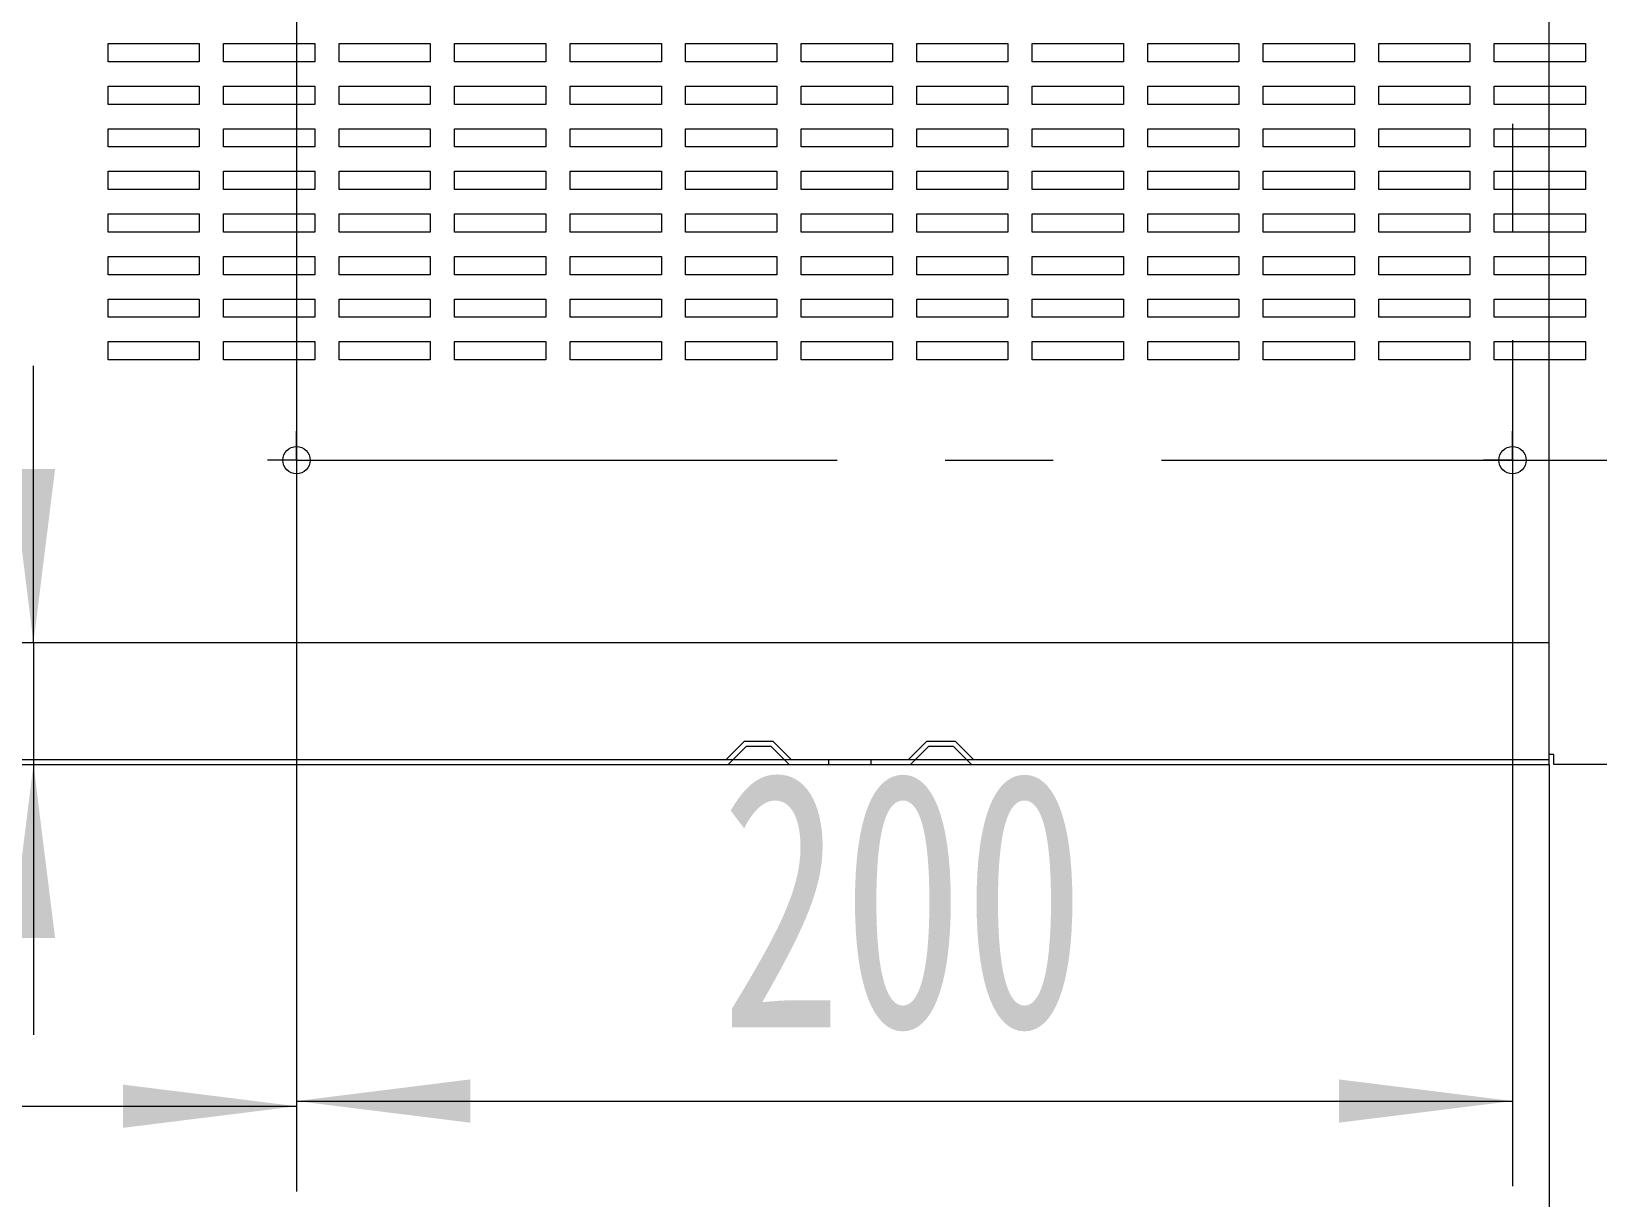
# Model space of a CAD drawing. Header units: millimetres. Extents: x 1 to 4201, y 2 to 2972.
# Drawn here: x 1629.4 to 1997.4, y 1130.5 to 1404.4 of the extents above; entities that cross this region are included whole.
import ezdxf

# ---------------------------------------------------------------- set-up
doc = ezdxf.new("R2010")
doc.units = ezdxf.units.MM
doc.header["$LTSCALE"] = 10
doc.linetypes.add('CENTERX2', pattern=[20.32, 12.7, -2.54, 2.54, -2.54])
doc.linetypes.add('HIDDEN', pattern=[1.905, 1.27, -0.635])
doc.layers.add('A-TITLEBLOCK', color=7, linetype='Continuous', lineweight=15)
doc.styles.add('SLDTEXTSTYLE1', font='TXT', dxfattribs={"width": 0.7})
doc.dimstyles.new('SLDDIMSTYLE0', dxfattribs={"dimtxt": 60, "dimasz": 40.8, "dimexe": 0, "dimexo": 0.0625, "dimgap": 15, "dimtad": 2, "dimlfac": 0.7, "dimrnd": 1e-09, "dimzin": 12, "dimdsep": 46, "dimtxsty": 'SLDTEXTSTYLE1', "dimsah": 1, "dimcen": 0.09, "dimadec": 0, "dimazin": 3, "dimtfac": 1, "dimtmove": 0, "dimatfit": 0, "dimfxl": 0, "dimfrac": 2, "dimtolj": 1, "dimtzin": 12, "dimarcsym": 0})
doc.dimstyles.new('SLDDIMSTYLE1', dxfattribs={"dimtxt": 60, "dimasz": 40.8, "dimexe": 0, "dimexo": 0.0625, "dimgap": 15, "dimtad": 2, "dimlfac": 0.7, "dimrnd": 1e-09, "dimzin": 12, "dimdsep": 46, "dimtxsty": 'SLDTEXTSTYLE1', "dimsah": 1, "dimcen": 0.09, "dimadec": 0, "dimazin": 3, "dimtfac": 1, "dimtofl": 0, "dimtmove": 0, "dimatfit": 3, "dimfxl": 0, "dimfrac": 2, "dimtolj": 1, "dimtzin": 12, "dimarcsym": 0})

# ---------------------------------------------------------------- blocks, each defined once
blk = doc.blocks.new('_D')
at = {"layer": 'A-TITLEBLOCK'}
for p, q in [((2109.46, 1303.72), (2109.46, 1367.22)), ((1977.45, 1303.72), (2129.46, 1303.72)), ((2109.46, 1303.72), (2109.46, 1232.29)), ((2109.46, 1232.29), (2109.46, 1168.79))]:
    blk.add_line(p, q, dxfattribs=at)
for points in [[(2109.46, 1303.72), (2114.54, 1344.52), (2104.38, 1344.52)], [(2109.46, 1232.29), (2104.38, 1191.49), (2114.54, 1191.49)]]:
    blk.add_solid(points, dxfattribs=at)
at = {"layer": 'A-TITLEBLOCK', "insert": (2032.12, 1243.91), "char_height": 60, "attachment_point": 1, "rotation": 90, "style": 'SLDTEXTSTYLE1'}
blk.add_mtext('50', dxfattribs=at)
blk = doc.blocks.new('_D_1')
at = {"layer": 'A-TITLEBLOCK'}
for p, q in [((1977.45, 1535.14), (2129.46, 1535.14)), ((2109.46, 1303.72), (2109.46, 1535.14)), ((1977.45, 1303.72), (2129.46, 1303.72))]:
    blk.add_line(p, q, dxfattribs=at)
for points in [[(2109.46, 1535.14), (2104.38, 1494.34), (2114.54, 1494.34)], [(2109.46, 1303.72), (2114.54, 1344.52), (2104.38, 1344.52)]]:
    blk.add_solid(points, dxfattribs=at)
at = {"layer": 'A-TITLEBLOCK', "insert": (2032.12, 1385.25), "char_height": 60, "attachment_point": 1, "rotation": 90, "style": 'SLDTEXTSTYLE1'}
blk.add_mtext('162', dxfattribs=at)
blk = doc.blocks.new('_D_6')
at = {"layer": 'A-TITLEBLOCK'}
for p, q in [((1691.73, 1528.36), (1691.73, 1132)), ((1218.87, 1303.72), (1218.87, 1132)), ((1218.87, 1152), (1691.73, 1152))]:
    blk.add_line(p, q, dxfattribs=at)
for points in [[(1218.87, 1152), (1259.67, 1146.92), (1259.67, 1157.08)], [(1691.73, 1152), (1650.93, 1157.08), (1650.93, 1146.92)]]:
    blk.add_solid(points, dxfattribs=at)
at = {"layer": 'A-TITLEBLOCK', "insert": (1413.72, 1229.34), "char_height": 60, "attachment_point": 1, "style": 'SLDTEXTSTYLE1'}
blk.add_mtext('331', dxfattribs=at)
blk = doc.blocks.new('_D_7')
at = {"layer": 'A-TITLEBLOCK'}
for p, q in [((1691.73, 1303.72), (1691.73, 1133.22)), ((1977.45, 1303.72), (1977.45, 1133.22)), ((1691.73, 1153.22), (1977.45, 1153.22))]:
    blk.add_line(p, q, dxfattribs=at)
for points in [[(1691.73, 1153.22), (1732.53, 1148.14), (1732.53, 1158.3)], [(1977.45, 1153.22), (1936.65, 1158.3), (1936.65, 1148.14)]]:
    blk.add_solid(points, dxfattribs=at)
at = {"layer": 'A-TITLEBLOCK', "insert": (1791.34, 1230.57), "char_height": 60, "attachment_point": 1, "style": 'SLDTEXTSTYLE1'}
blk.add_mtext('200', dxfattribs=at)
blk = doc.blocks.new('_D_22')
at = {"layer": 'A-TITLEBLOCK'}
for p, q in [((878.87, 1232.29), (878.87, 1052.29)), ((1986.02, 1232.29), (1986.02, 1052.29)), ((1986.02, 1072.29), (878.87, 1072.29))]:
    blk.add_line(p, q, dxfattribs=at)
for points in [[(878.87, 1072.29), (919.67, 1067.21), (919.67, 1077.37)], [(1986.02, 1072.29), (1945.22, 1077.37), (1945.22, 1067.21)]]:
    blk.add_solid(points, dxfattribs=at)
at = {"layer": 'A-TITLEBLOCK', "insert": (1393.03, 1149.63), "char_height": 60, "attachment_point": 1, "style": 'SLDTEXTSTYLE1'}
blk.add_mtext('775', dxfattribs=at)
blk = doc.blocks.new('_D_23')
at = {"layer": 'A-TITLEBLOCK'}
for p, q in [((878.87, 1260.86), (878.87, 2349.43)), ((1986.02, 1260.86), (1986.02, 2349.43)), ((878.87, 2329.43), (1986.02, 2329.43))]:
    blk.add_line(p, q, dxfattribs=at)
for points in [[(878.87, 2329.43), (919.67, 2324.35), (919.67, 2334.51)], [(1986.02, 2329.43), (1945.22, 2334.51), (1945.22, 2324.35)]]:
    blk.add_solid(points, dxfattribs=at)
at = {"layer": 'A-TITLEBLOCK', "insert": (1393.03, 2406.77), "char_height": 60, "attachment_point": 1, "style": 'SLDTEXTSTYLE1'}
blk.add_mtext('775', dxfattribs=at)
blk = doc.blocks.new('_D_24')
at = {"layer": 'A-TITLEBLOCK'}
for p, q in [((1629.92, 1260.86), (1629.92, 1325.86)), ((1629.92, 1260.86), (1629.92, 1232.29)), ((1629.92, 1232.29), (1629.92, 1168.79))]:
    blk.add_line(p, q, dxfattribs=at)
for points in [[(1629.92, 1260.86), (1635, 1301.66), (1624.84, 1301.66)], [(1629.92, 1232.29), (1624.84, 1191.49), (1635, 1191.49)]]:
    blk.add_solid(points, dxfattribs=at)
at = {"layer": 'A-TITLEBLOCK', "insert": (1552.58, 1273.2), "char_height": 60, "attachment_point": 1, "rotation": 90, "style": 'SLDTEXTSTYLE1'}
blk.add_mtext('20', dxfattribs=at)
blk = doc.blocks.new('SW_CENTERMARKSYMBOL_6')
at = {"layer": 'A-TITLEBLOCK', "color": 0}
for p, q in [((0, 3.57), (0, 6.79)), ((-3.57, 0), (-6.79, 0)), ((0, 0), (-3.57, 0)), ((0, 0), (0, 3.57)), ((0, 0), (0, -3.57)), ((0, 0), (3.57, 0)), ((3.57, 0), (6.79, 0)), ((0, -3.57), (0, -6.79))]:
    blk.add_line(p, q, dxfattribs=at)
blk = doc.blocks.new('SW_CENTERMARKSYMBOL_7')
at = {"layer": 'A-TITLEBLOCK', "color": 0}
for p, q in [((0, 3.57), (0, 6.79)), ((-3.57, 0), (-6.79, 0)), ((0, 0), (-3.57, 0)), ((0, 0), (0, 3.57)), ((0, 0), (0, -3.57)), ((0, 0), (3.57, 0)), ((3.57, 0), (6.79, 0)), ((0, -3.57), (0, -6.79))]:
    blk.add_line(p, q, dxfattribs=at)

msp = doc.modelspace()

# ---------------------------------------------------------------- linework, layer by layer
at = {"color": 7, "linetype": 'Continuous', "lineweight": 15}
for p, q in [((1647.445, 1397.287), (1647.445, 1401.573)), ((1647.445, 1401.573), (1668.874, 1401.573)), ((1668.874, 1401.573), (1668.874, 1397.287)), ((1674.588, 1397.287), (1674.588, 1401.573)), ((1674.588, 1401.573), (1696.017, 1401.573)), ((1696.017, 1401.573), (1696.017, 1397.287)), ((1701.731, 1397.287), (1701.731, 1401.573)), ((1701.731, 1401.573), (1723.16, 1401.573)), ((1723.16, 1401.573), (1723.16, 1397.287)), ((1728.874, 1397.287), (1728.874, 1401.573)), ((1728.874, 1401.573), (1750.302, 1401.573)), ((1750.302, 1401.573), (1750.302, 1397.287)), ((1756.017, 1397.287), (1756.017, 1401.573)), ((1756.017, 1401.573), (1777.445, 1401.573)), ((1777.445, 1401.573), (1777.445, 1397.287)), ((1783.16, 1397.287), (1783.16, 1401.573)), ((1783.16, 1401.573), (1804.588, 1401.573)), ((1804.588, 1401.573), (1804.588, 1397.287)), ((1810.302, 1397.287), (1810.302, 1401.573)), ((1810.302, 1401.573), (1831.731, 1401.573)), ((1831.731, 1401.573), (1831.731, 1397.287)), ((1837.445, 1397.287), (1837.445, 1401.573)), ((1837.445, 1401.573), (1858.874, 1401.573)), ((1858.874, 1401.573), (1858.874, 1397.287)), ((1864.588, 1397.287), (1864.588, 1401.573)), ((1864.588, 1401.573), (1886.017, 1401.573)), ((1886.017, 1401.573), (1886.017, 1397.287)), ((1891.731, 1397.287), (1891.731, 1401.573)), ((1891.731, 1401.573), (1913.16, 1401.573)), ((1913.16, 1401.573), (1913.16, 1397.287)), ((1918.874, 1397.287), (1918.874, 1401.573)), ((1918.874, 1401.573), (1940.302, 1401.573)), ((1940.302, 1401.573), (1940.302, 1397.287)), ((1946.017, 1397.287), (1946.017, 1401.573)), ((1946.017, 1401.573), (1967.445, 1401.573)), ((1967.445, 1401.573), (1967.445, 1397.287)), ((1973.16, 1397.287), (1973.16, 1401.573)), ((1973.16, 1401.573), (1994.588, 1401.573)), ((1994.588, 1401.573), (1994.588, 1397.287)), ((1668.874, 1397.287), (1647.445, 1397.287)), ((1696.017, 1397.287), (1674.588, 1397.287)), ((1723.16, 1397.287), (1701.731, 1397.287)), ((1750.302, 1397.287), (1728.874, 1397.287)), ((1777.445, 1397.287), (1756.017, 1397.287)), ((1804.588, 1397.287), (1783.16, 1397.287)), ((1831.731, 1397.287), (1810.302, 1397.287)), ((1858.874, 1397.287), (1837.445, 1397.287)), ((1886.017, 1397.287), (1864.588, 1397.287)), ((1913.16, 1397.287), (1891.731, 1397.287)), ((1940.302, 1397.287), (1918.874, 1397.287)), ((1967.445, 1397.287), (1946.017, 1397.287)), ((1994.588, 1397.287), (1973.16, 1397.287)), ((1647.445, 1387.287), (1647.445, 1391.573)), ((1647.445, 1391.573), (1668.874, 1391.573)), ((1668.874, 1391.573), (1668.874, 1387.287)), ((1674.588, 1387.287), (1674.588, 1391.573)), ((1674.588, 1391.573), (1696.017, 1391.573)), ((1696.017, 1391.573), (1696.017, 1387.287)), ((1701.731, 1387.287), (1701.731, 1391.573)), ((1701.731, 1391.573), (1723.16, 1391.573)), ((1723.16, 1391.573), (1723.16, 1387.287)), ((1728.874, 1387.287), (1728.874, 1391.573)), ((1728.874, 1391.573), (1750.302, 1391.573)), ((1750.302, 1391.573), (1750.302, 1387.287)), ((1756.017, 1387.287), (1756.017, 1391.573)), ((1756.017, 1391.573), (1777.445, 1391.573)), ((1777.445, 1391.573), (1777.445, 1387.287)), ((1783.16, 1387.287), (1783.16, 1391.573)), ((1783.16, 1391.573), (1804.588, 1391.573)), ((1804.588, 1391.573), (1804.588, 1387.287)), ((1810.302, 1387.287), (1810.302, 1391.573)), ((1810.302, 1391.573), (1831.731, 1391.573)), ((1831.731, 1391.573), (1831.731, 1387.287)), ((1837.445, 1387.287), (1837.445, 1391.573)), ((1837.445, 1391.573), (1858.874, 1391.573)), ((1858.874, 1391.573), (1858.874, 1387.287)), ((1864.588, 1387.287), (1864.588, 1391.573)), ((1864.588, 1391.573), (1886.017, 1391.573)), ((1886.017, 1391.573), (1886.017, 1387.287)), ((1891.731, 1387.287), (1891.731, 1391.573)), ((1891.731, 1391.573), (1913.16, 1391.573)), ((1913.16, 1391.573), (1913.16, 1387.287)), ((1918.874, 1387.287), (1918.874, 1391.573)), ((1918.874, 1391.573), (1940.302, 1391.573)), ((1940.302, 1391.573), (1940.302, 1387.287)), ((1946.017, 1387.287), (1946.017, 1391.573)), ((1946.017, 1391.573), (1967.445, 1391.573)), ((1967.445, 1391.573), (1967.445, 1387.287)), ((1973.16, 1387.287), (1973.16, 1391.573)), ((1973.16, 1391.573), (1994.588, 1391.573)), ((1994.588, 1391.573), (1994.588, 1387.287)), ((1668.874, 1387.287), (1647.445, 1387.287)), ((1696.017, 1387.287), (1674.588, 1387.287)), ((1723.16, 1387.287), (1701.731, 1387.287)), ((1750.302, 1387.287), (1728.874, 1387.287)), ((1777.445, 1387.287), (1756.017, 1387.287)), ((1804.588, 1387.287), (1783.16, 1387.287)), ((1831.731, 1387.287), (1810.302, 1387.287)), ((1858.874, 1387.287), (1837.445, 1387.287)), ((1886.017, 1387.287), (1864.588, 1387.287)), ((1913.16, 1387.287), (1891.731, 1387.287)), ((1940.302, 1387.287), (1918.874, 1387.287)), ((1967.445, 1387.287), (1946.017, 1387.287)), ((1994.588, 1387.287), (1973.16, 1387.287)), ((1647.445, 1377.287), (1647.445, 1381.573)), ((1647.445, 1381.573), (1668.874, 1381.573)), ((1668.874, 1381.573), (1668.874, 1377.287)), ((1674.588, 1377.287), (1674.588, 1381.573)), ((1674.588, 1381.573), (1696.017, 1381.573)), ((1696.017, 1381.573), (1696.017, 1377.287)), ((1701.731, 1377.287), (1701.731, 1381.573)), ((1701.731, 1381.573), (1723.16, 1381.573)), ((1723.16, 1381.573), (1723.16, 1377.287)), ((1728.874, 1377.287), (1728.874, 1381.573)), ((1728.874, 1381.573), (1750.302, 1381.573)), ((1750.302, 1381.573), (1750.302, 1377.287)), ((1756.017, 1377.287), (1756.017, 1381.573)), ((1756.017, 1381.573), (1777.445, 1381.573)), ((1777.445, 1381.573), (1777.445, 1377.287)), ((1783.16, 1377.287), (1783.16, 1381.573)), ((1783.16, 1381.573), (1804.588, 1381.573)), ((1804.588, 1381.573), (1804.588, 1377.287)), ((1810.302, 1377.287), (1810.302, 1381.573)), ((1810.302, 1381.573), (1831.731, 1381.573)), ((1831.731, 1381.573), (1831.731, 1377.287)), ((1837.445, 1377.287), (1837.445, 1381.573)), ((1837.445, 1381.573), (1858.874, 1381.573)), ((1858.874, 1381.573), (1858.874, 1377.287)), ((1864.588, 1377.287), (1864.588, 1381.573)), ((1864.588, 1381.573), (1886.017, 1381.573)), ((1886.017, 1381.573), (1886.017, 1377.287)), ((1891.731, 1377.287), (1891.731, 1381.573)), ((1891.731, 1381.573), (1913.16, 1381.573)), ((1913.16, 1381.573), (1913.16, 1377.287)), ((1918.874, 1377.287), (1918.874, 1381.573)), ((1918.874, 1381.573), (1940.302, 1381.573)), ((1940.302, 1381.573), (1940.302, 1377.287)), ((1946.017, 1377.287), (1946.017, 1381.573)), ((1946.017, 1381.573), (1967.445, 1381.573)), ((1967.445, 1381.573), (1967.445, 1377.287)), ((1973.16, 1377.287), (1973.16, 1381.573)), ((1973.16, 1381.573), (1994.588, 1381.573)), ((1994.588, 1381.573), (1994.588, 1377.287)), ((1668.874, 1377.287), (1647.445, 1377.287)), ((1696.017, 1377.287), (1674.588, 1377.287)), ((1723.16, 1377.287), (1701.731, 1377.287)), ((1750.302, 1377.287), (1728.874, 1377.287)), ((1777.445, 1377.287), (1756.017, 1377.287)), ((1804.588, 1377.287), (1783.16, 1377.287)), ((1831.731, 1377.287), (1810.302, 1377.287)), ((1858.874, 1377.287), (1837.445, 1377.287)), ((1886.017, 1377.287), (1864.588, 1377.287)), ((1913.16, 1377.287), (1891.731, 1377.287)), ((1940.302, 1377.287), (1918.874, 1377.287)), ((1967.445, 1377.287), (1946.017, 1377.287)), ((1994.588, 1377.287), (1973.16, 1377.287)), ((1647.445, 1367.287), (1647.445, 1371.573)), ((1647.445, 1371.573), (1668.874, 1371.573)), ((1668.874, 1371.573), (1668.874, 1367.287)), ((1674.588, 1367.287), (1674.588, 1371.573)), ((1674.588, 1371.573), (1696.017, 1371.573)), ((1696.017, 1371.573), (1696.017, 1367.287)), ((1701.731, 1367.287), (1701.731, 1371.573)), ((1701.731, 1371.573), (1723.16, 1371.573)), ((1723.16, 1371.573), (1723.16, 1367.287)), ((1728.874, 1367.287), (1728.874, 1371.573)), ((1728.874, 1371.573), (1750.302, 1371.573)), ((1750.302, 1371.573), (1750.302, 1367.287)), ((1756.017, 1367.287), (1756.017, 1371.573)), ((1756.017, 1371.573), (1777.445, 1371.573)), ((1777.445, 1371.573), (1777.445, 1367.287)), ((1783.16, 1367.287), (1783.16, 1371.573)), ((1783.16, 1371.573), (1804.588, 1371.573)), ((1804.588, 1371.573), (1804.588, 1367.287)), ((1810.302, 1367.287), (1810.302, 1371.573)), ((1810.302, 1371.573), (1831.731, 1371.573)), ((1831.731, 1371.573), (1831.731, 1367.287)), ((1837.445, 1367.287), (1837.445, 1371.573)), ((1837.445, 1371.573), (1858.874, 1371.573)), ((1858.874, 1371.573), (1858.874, 1367.287)), ((1864.588, 1367.287), (1864.588, 1371.573)), ((1864.588, 1371.573), (1886.017, 1371.573)), ((1886.017, 1371.573), (1886.017, 1367.287)), ((1891.731, 1367.287), (1891.731, 1371.573)), ((1891.731, 1371.573), (1913.16, 1371.573)), ((1913.16, 1371.573), (1913.16, 1367.287)), ((1918.874, 1367.287), (1918.874, 1371.573)), ((1918.874, 1371.573), (1940.302, 1371.573)), ((1940.302, 1371.573), (1940.302, 1367.287)), ((1946.017, 1367.287), (1946.017, 1371.573)), ((1946.017, 1371.573), (1967.445, 1371.573)), ((1967.445, 1371.573), (1967.445, 1367.287)), ((1973.16, 1367.287), (1973.16, 1371.573)), ((1973.16, 1371.573), (1994.588, 1371.573)), ((1994.588, 1371.573), (1994.588, 1367.287)), ((1668.874, 1367.287), (1647.445, 1367.287)), ((1696.017, 1367.287), (1674.588, 1367.287)), ((1723.16, 1367.287), (1701.731, 1367.287)), ((1750.302, 1367.287), (1728.874, 1367.287)), ((1777.445, 1367.287), (1756.017, 1367.287)), ((1804.588, 1367.287), (1783.16, 1367.287)), ((1831.731, 1367.287), (1810.302, 1367.287)), ((1858.874, 1367.287), (1837.445, 1367.287)), ((1886.017, 1367.287), (1864.588, 1367.287)), ((1913.16, 1367.287), (1891.731, 1367.287)), ((1940.302, 1367.287), (1918.874, 1367.287)), ((1967.445, 1367.287), (1946.017, 1367.287)), ((1994.588, 1367.287), (1973.16, 1367.287)), ((1647.445, 1357.287), (1647.445, 1361.573)), ((1647.445, 1361.573), (1668.874, 1361.573)), ((1668.874, 1361.573), (1668.874, 1357.287)), ((1674.588, 1357.287), (1674.588, 1361.573)), ((1674.588, 1361.573), (1696.017, 1361.573)), ((1696.017, 1361.573), (1696.017, 1357.287)), ((1701.731, 1357.287), (1701.731, 1361.573)), ((1701.731, 1361.573), (1723.16, 1361.573)), ((1723.16, 1361.573), (1723.16, 1357.287)), ((1728.874, 1357.287), (1728.874, 1361.573)), ((1728.874, 1361.573), (1750.302, 1361.573)), ((1750.302, 1361.573), (1750.302, 1357.287)), ((1756.017, 1357.287), (1756.017, 1361.573)), ((1756.017, 1361.573), (1777.445, 1361.573)), ((1777.445, 1361.573), (1777.445, 1357.287)), ((1783.16, 1357.287), (1783.16, 1361.573)), ((1783.16, 1361.573), (1804.588, 1361.573)), ((1804.588, 1361.573), (1804.588, 1357.287)), ((1810.302, 1357.287), (1810.302, 1361.573)), ((1810.302, 1361.573), (1831.731, 1361.573)), ((1831.731, 1361.573), (1831.731, 1357.287)), ((1837.445, 1357.287), (1837.445, 1361.573)), ((1837.445, 1361.573), (1858.874, 1361.573)), ((1858.874, 1361.573), (1858.874, 1357.287)), ((1864.588, 1357.287), (1864.588, 1361.573)), ((1864.588, 1361.573), (1886.017, 1361.573)), ((1886.017, 1361.573), (1886.017, 1357.287)), ((1891.731, 1357.287), (1891.731, 1361.573)), ((1891.731, 1361.573), (1913.16, 1361.573)), ((1913.16, 1361.573), (1913.16, 1357.287)), ((1918.874, 1357.287), (1918.874, 1361.573)), ((1918.874, 1361.573), (1940.302, 1361.573)), ((1940.302, 1361.573), (1940.302, 1357.287)), ((1946.017, 1357.287), (1946.017, 1361.573)), ((1946.017, 1361.573), (1967.445, 1361.573)), ((1967.445, 1361.573), (1967.445, 1357.287)), ((1973.16, 1357.287), (1973.16, 1361.573)), ((1973.16, 1361.573), (1994.588, 1361.573)), ((1994.588, 1361.573), (1994.588, 1357.287)), ((1668.874, 1357.287), (1647.445, 1357.287)), ((1696.017, 1357.287), (1674.588, 1357.287)), ((1723.16, 1357.287), (1701.731, 1357.287)), ((1750.302, 1357.287), (1728.874, 1357.287)), ((1777.445, 1357.287), (1756.017, 1357.287)), ((1804.588, 1357.287), (1783.16, 1357.287)), ((1831.731, 1357.287), (1810.302, 1357.287)), ((1858.874, 1357.287), (1837.445, 1357.287)), ((1886.017, 1357.287), (1864.588, 1357.287)), ((1913.16, 1357.287), (1891.731, 1357.287)), ((1940.302, 1357.287), (1918.874, 1357.287)), ((1967.445, 1357.287), (1946.017, 1357.287)), ((1994.588, 1357.287), (1973.16, 1357.287)), ((1647.445, 1347.287), (1647.445, 1351.573)), ((1647.445, 1351.573), (1668.874, 1351.573)), ((1668.874, 1351.573), (1668.874, 1347.287)), ((1674.588, 1347.287), (1674.588, 1351.573)), ((1674.588, 1351.573), (1696.017, 1351.573)), ((1696.017, 1351.573), (1696.017, 1347.287)), ((1701.731, 1347.287), (1701.731, 1351.573)), ((1701.731, 1351.573), (1723.16, 1351.573)), ((1723.16, 1351.573), (1723.16, 1347.287)), ((1728.874, 1347.287), (1728.874, 1351.573)), ((1728.874, 1351.573), (1750.302, 1351.573)), ((1750.302, 1351.573), (1750.302, 1347.287)), ((1756.017, 1347.287), (1756.017, 1351.573)), ((1756.017, 1351.573), (1777.445, 1351.573)), ((1777.445, 1351.573), (1777.445, 1347.287)), ((1783.16, 1347.287), (1783.16, 1351.573)), ((1783.16, 1351.573), (1804.588, 1351.573)), ((1804.588, 1351.573), (1804.588, 1347.287)), ((1810.302, 1347.287), (1810.302, 1351.573)), ((1810.302, 1351.573), (1831.731, 1351.573)), ((1831.731, 1351.573), (1831.731, 1347.287)), ((1837.445, 1347.287), (1837.445, 1351.573)), ((1837.445, 1351.573), (1858.874, 1351.573)), ((1858.874, 1351.573), (1858.874, 1347.287)), ((1864.588, 1347.287), (1864.588, 1351.573)), ((1864.588, 1351.573), (1886.017, 1351.573)), ((1886.017, 1351.573), (1886.017, 1347.287)), ((1891.731, 1347.287), (1891.731, 1351.573)), ((1891.731, 1351.573), (1913.16, 1351.573)), ((1913.16, 1351.573), (1913.16, 1347.287)), ((1918.874, 1347.287), (1918.874, 1351.573)), ((1918.874, 1351.573), (1940.302, 1351.573)), ((1940.302, 1351.573), (1940.302, 1347.287)), ((1946.017, 1347.287), (1946.017, 1351.573)), ((1946.017, 1351.573), (1967.445, 1351.573)), ((1967.445, 1351.573), (1967.445, 1347.287)), ((1973.16, 1347.287), (1973.16, 1351.573)), ((1973.16, 1351.573), (1994.588, 1351.573)), ((1994.588, 1351.573), (1994.588, 1347.287)), ((1668.874, 1347.287), (1647.445, 1347.287)), ((1696.017, 1347.287), (1674.588, 1347.287)), ((1723.16, 1347.287), (1701.731, 1347.287)), ((1750.302, 1347.287), (1728.874, 1347.287)), ((1777.445, 1347.287), (1756.017, 1347.287)), ((1804.588, 1347.287), (1783.16, 1347.287)), ((1831.731, 1347.287), (1810.302, 1347.287)), ((1858.874, 1347.287), (1837.445, 1347.287)), ((1886.017, 1347.287), (1864.588, 1347.287)), ((1913.16, 1347.287), (1891.731, 1347.287)), ((1940.302, 1347.287), (1918.874, 1347.287)), ((1967.445, 1347.287), (1946.017, 1347.287)), ((1994.588, 1347.287), (1973.16, 1347.287)), ((1647.445, 1337.287), (1647.445, 1341.573)), ((1647.445, 1341.573), (1668.874, 1341.573)), ((1668.874, 1341.573), (1668.874, 1337.287)), ((1674.588, 1337.287), (1674.588, 1341.573)), ((1674.588, 1341.573), (1696.017, 1341.573)), ((1696.017, 1341.573), (1696.017, 1337.287)), ((1701.731, 1337.287), (1701.731, 1341.573)), ((1701.731, 1341.573), (1723.16, 1341.573)), ((1723.16, 1341.573), (1723.16, 1337.287)), ((1728.874, 1337.287), (1728.874, 1341.573)), ((1728.874, 1341.573), (1750.302, 1341.573)), ((1750.302, 1341.573), (1750.302, 1337.287)), ((1756.017, 1337.287), (1756.017, 1341.573)), ((1756.017, 1341.573), (1777.445, 1341.573)), ((1777.445, 1341.573), (1777.445, 1337.287)), ((1783.16, 1337.287), (1783.16, 1341.573)), ((1783.16, 1341.573), (1804.588, 1341.573)), ((1804.588, 1341.573), (1804.588, 1337.287)), ((1810.302, 1337.287), (1810.302, 1341.573)), ((1810.302, 1341.573), (1831.731, 1341.573)), ((1831.731, 1341.573), (1831.731, 1337.287)), ((1837.445, 1337.287), (1837.445, 1341.573)), ((1837.445, 1341.573), (1858.874, 1341.573)), ((1858.874, 1341.573), (1858.874, 1337.287)), ((1864.588, 1337.287), (1864.588, 1341.573)), ((1864.588, 1341.573), (1886.017, 1341.573)), ((1886.017, 1341.573), (1886.017, 1337.287)), ((1891.731, 1337.287), (1891.731, 1341.573)), ((1891.731, 1341.573), (1913.16, 1341.573)), ((1913.16, 1341.573), (1913.16, 1337.287)), ((1918.874, 1337.287), (1918.874, 1341.573)), ((1918.874, 1341.573), (1940.302, 1341.573)), ((1940.302, 1341.573), (1940.302, 1337.287)), ((1946.017, 1337.287), (1946.017, 1341.573)), ((1946.017, 1341.573), (1967.445, 1341.573)), ((1967.445, 1341.573), (1967.445, 1337.287)), ((1973.16, 1337.287), (1973.16, 1341.573)), ((1973.16, 1341.573), (1994.588, 1341.573)), ((1994.588, 1341.573), (1994.588, 1337.287)), ((1668.874, 1337.287), (1647.445, 1337.287)), ((1696.017, 1337.287), (1674.588, 1337.287)), ((1723.16, 1337.287), (1701.731, 1337.287)), ((1750.302, 1337.287), (1728.874, 1337.287)), ((1777.445, 1337.287), (1756.017, 1337.287)), ((1804.588, 1337.287), (1783.16, 1337.287)), ((1831.731, 1337.287), (1810.302, 1337.287)), ((1858.874, 1337.287), (1837.445, 1337.287)), ((1886.017, 1337.287), (1864.588, 1337.287)), ((1913.16, 1337.287), (1891.731, 1337.287)), ((1940.302, 1337.287), (1918.874, 1337.287)), ((1967.445, 1337.287), (1946.017, 1337.287)), ((1994.588, 1337.287), (1973.16, 1337.287)), ((1647.445, 1327.287), (1647.445, 1331.573)), ((1647.445, 1331.573), (1668.874, 1331.573)), ((1668.874, 1331.573), (1668.874, 1327.287)), ((1674.588, 1327.287), (1674.588, 1331.573)), ((1674.588, 1331.573), (1696.017, 1331.573)), ((1696.017, 1331.573), (1696.017, 1327.287)), ((1701.731, 1327.287), (1701.731, 1331.573)), ((1701.731, 1331.573), (1723.16, 1331.573)), ((1723.16, 1331.573), (1723.16, 1327.287)), ((1728.874, 1327.287), (1728.874, 1331.573)), ((1728.874, 1331.573), (1750.302, 1331.573)), ((1750.302, 1331.573), (1750.302, 1327.287)), ((1756.017, 1327.287), (1756.017, 1331.573)), ((1756.017, 1331.573), (1777.445, 1331.573)), ((1777.445, 1331.573), (1777.445, 1327.287)), ((1783.16, 1327.287), (1783.16, 1331.573)), ((1783.16, 1331.573), (1804.588, 1331.573)), ((1804.588, 1331.573), (1804.588, 1327.287)), ((1810.302, 1327.287), (1810.302, 1331.573)), ((1810.302, 1331.573), (1831.731, 1331.573)), ((1831.731, 1331.573), (1831.731, 1327.287)), ((1837.445, 1327.287), (1837.445, 1331.573)), ((1837.445, 1331.573), (1858.874, 1331.573)), ((1858.874, 1331.573), (1858.874, 1327.287)), ((1864.588, 1327.287), (1864.588, 1331.573)), ((1864.588, 1331.573), (1886.017, 1331.573)), ((1886.017, 1331.573), (1886.017, 1327.287)), ((1891.731, 1327.287), (1891.731, 1331.573)), ((1891.731, 1331.573), (1913.16, 1331.573)), ((1913.16, 1331.573), (1913.16, 1327.287)), ((1918.874, 1327.287), (1918.874, 1331.573)), ((1918.874, 1331.573), (1940.302, 1331.573)), ((1940.302, 1331.573), (1940.302, 1327.287)), ((1946.017, 1327.287), (1946.017, 1331.573)), ((1946.017, 1331.573), (1967.445, 1331.573)), ((1967.445, 1331.573), (1967.445, 1327.287)), ((1973.16, 1327.287), (1973.16, 1331.573)), ((1973.16, 1331.573), (1994.588, 1331.573)), ((1994.588, 1331.573), (1994.588, 1327.287)), ((1668.874, 1327.287), (1647.445, 1327.287)), ((1696.017, 1327.287), (1674.588, 1327.287)), ((1723.16, 1327.287), (1701.731, 1327.287)), ((1750.302, 1327.287), (1728.874, 1327.287)), ((1777.445, 1327.287), (1756.017, 1327.287)), ((1804.588, 1327.287), (1783.16, 1327.287)), ((1831.731, 1327.287), (1810.302, 1327.287)), ((1858.874, 1327.287), (1837.445, 1327.287)), ((1886.017, 1327.287), (1864.588, 1327.287)), ((1913.16, 1327.287), (1891.731, 1327.287)), ((1940.302, 1327.287), (1918.874, 1327.287)), ((1967.445, 1327.287), (1946.017, 1327.287)), ((1994.588, 1327.287), (1973.16, 1327.287)), ((1986.017, 1260.858), (878.874, 1260.858)), ((1986.017, 1233.43), (1986.017, 1260.858)), ((878.874, 1233.43), (1986.017, 1233.43)), ((1987.16, 1234.573), (1986.017, 1234.573)), ((1986.017, 1232.287), (1986.017, 1233.43)), ((1987.16, 1232.287), (1987.16, 1234.573)), ((878.874, 1232.287), (1986.017, 1232.287)), ((2178.874, 1232.287), (1987.16, 1232.287))]:
    msp.add_line(p, q, dxfattribs=at)
at = {"color": 7, "linetype": 'HIDDEN', "lineweight": 0}
for p, q in [((1796.972, 1237.716), (1792.686, 1233.43)), ((1796.972, 1237.716), (1803.633, 1237.716)), ((1807.919, 1233.43), (1803.633, 1237.716)), ((1839.829, 1237.716), (1835.543, 1233.43)), ((1839.829, 1237.716), (1846.49, 1237.716)), ((1850.776, 1233.43), (1846.49, 1237.716)), ((1797.445, 1236.573), (1793.16, 1232.287)), ((1797.445, 1236.573), (1803.16, 1236.573)), ((1807.445, 1232.287), (1803.16, 1236.573)), ((1816.731, 1233.43), (1816.731, 1232.287)), ((1826.731, 1232.287), (1826.731, 1233.43)), ((1840.302, 1236.573), (1836.017, 1232.287)), ((1840.302, 1236.573), (1846.017, 1236.573)), ((1850.302, 1232.287), (1846.017, 1236.573))]:
    msp.add_line(p, q, dxfattribs=at)
at = {"color": 7, "linetype": 'Continuous', "lineweight": 15}
for centre in [(1691.731, 1303.716), (1977.445, 1303.716)]:
    msp.add_circle(centre, 3.214, dxfattribs=at)
at = {"layer": 'A-TITLEBLOCK', "linetype": 'CENTERX2'}
for p, q in [((1691.731, 1535.144), (1691.731, 1303.716)), ((1977.445, 1535.144), (1977.445, 1303.716)), ((1691.731, 1303.716), (1977.445, 1303.716))]:
    msp.add_line(p, q, dxfattribs=at)

# ---------------------------------------------------------------- block references
at = {"layer": 'A-TITLEBLOCK'}
for name, p in [('SW_CENTERMARKSYMBOL_7', (1691.731, 1303.716)), ('SW_CENTERMARKSYMBOL_6', (1977.445, 1303.716))]:
    msp.add_blockref(name, p, dxfattribs=at)

# ---------------------------------------------------------------- dimensions: what is measured, and where the dimension line sits
for base, p1, p2, picture, middle in [((1986.017, 2329.43), (878.874, 1260.858), (1986.017, 1260.858), '_D_23', (1432.445, 2329.43)), ((1691.731, 1151.998), (1218.874, 1303.716), (1691.731, 1528.358), '_D_6', (1453.221, 1151.998)), ((1977.445, 1153.224), (1691.731, 1303.716), (1977.445, 1303.716), '_D_7', (1830.843, 1153.224)), ((878.874, 1072.287), (1986.017, 1232.287), (878.874, 1232.287), '_D_22', (1432.445, 1072.287))]:
    dim = msp.add_linear_dim(base=base, p1=p1, p2=p2, dimstyle='SLDDIMSTYLE1', dxfattribs=at)
    dim.commit()
    dim.dimension.update_dxf_attribs({"geometry": picture, "text_midpoint": middle, "dimtype": 160})
for base, p1, p2, dimstyle, picture, middle in [((2109.461, 1535.144), (1977.445, 1303.716), (1977.445, 1535.144), 'SLDDIMSTYLE1', '_D_1', (2109.461, 1424.713)), ((2109.461, 1232.287), (1977.445, 1303.716), (2178.874, 1232.287), 'SLDDIMSTYLE0', '_D', (2109.461, 1270.241)), ((1629.922, 1232.287), (1986.017, 1260.858), (1986.017, 1232.287), 'SLDDIMSTYLE0', '_D_24', (1629.922, 1299.53))]:
    dim = msp.add_linear_dim(base=base, p1=p1, p2=p2, angle=90, dimstyle=dimstyle, dxfattribs=at)
    dim.commit()
    dim.dimension.update_dxf_attribs({"geometry": picture, "text_midpoint": middle, "dimtype": 160})

doc.saveas('drawing.dxf')
